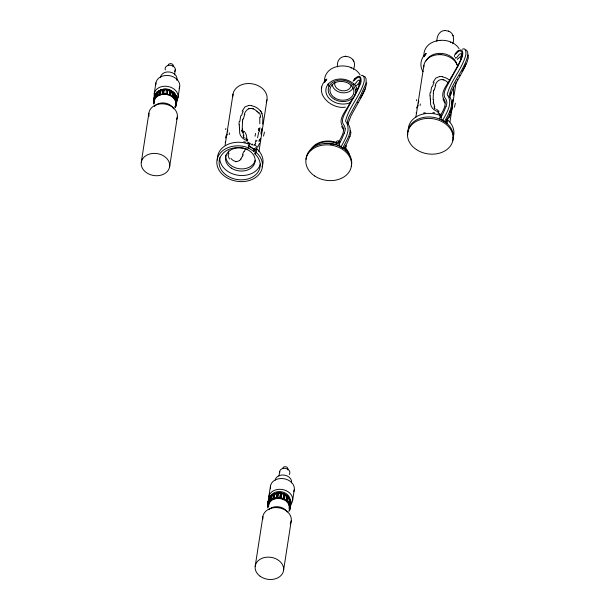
<?xml version="1.0" encoding="UTF-8"?>
<svg xmlns="http://www.w3.org/2000/svg" width="610" height="610" viewBox="0 0 610 610"><rect width="100%" height="100%" fill="white"/><g stroke="black" fill="none" stroke-linecap="round" stroke-linejoin="round"><path stroke-width="0.91" d="M239.501 127.246L239.516 128.763M430.393 98.362L430.408 99.88M450.859 92.323L450.714 94.901M453.321 73.589C455.212 69.929 468.785 49.303 458.018 50.897M347.952 124.173L347.403 121.504L348.897 116.792L360.457 95.656L365.39 84.752A14.114 4.209 -58.7 0 0 366.152 81.496L366.031 78.751L364.993 76.723A16.104 4.804 -58.7 0 0 363.743 76.463L363.186 76.578M259.822 123.784L259.769 117.082M262.658 124.036L262.872 117.692L261.926 113.475M453.55 95.152L453.558 87.108M242.513 122.229L242.216 128.42M433.405 93.345L433.108 99.529M239.799 121.642L240.714 115.77M430.69 92.758L431.605 86.879M324.604 82.35L326.808 79.087C311.985 91.912 330.597 109.655 345.412 107.147M424.011 56.707L426.215 53.444C420.763 57.675 419.131 65.933 423.088 71.69M449.631 97.356L452.574 89.571A40.047 11.948 -58.7 0 1 454.137 86.673L463.577 69.586M262.087 128.733L261.171 134.619M452.978 99.849L452.399 103.723M259.273 128.603L259.113 129.678M348.005 123.624L350.925 116.022A40.047 11.948 -58.7 0 1 352.481 113.132L361.928 96.044A36.15 10.782 -58.7 0 0 365.329 88.869M227.072 135.1L227.233 134.017M417.964 106.216L418.125 105.126M174.544 74.87L175.337 69.654M141.291 162.222L148.893 113.178M154.231 93.65L155.901 82.876M167.902 89.83L167.056 94.596L167.902 89.83L170.091 90.478L169.237 95.251A10.904 8.433 8.8 0 0 158.463 95.633A10.904 8.433 8.8 0 0 154.238 103.181L153.606 103.159L153.567 101.367L154.231 97.059L154.864 97.089M154.414 96.052L155.016 96.235L154.353 100.543L153.75 100.36L154.414 96.052L155.077 94.382L155.687 94.565L155.016 98.873L154.414 98.698L155.077 94.382M153.606 103.159L154.139 99.704M154.734 97.951L154.2 101.397L153.567 101.367M153.842 104.18L154.109 102.457M155.657 93.498L156.175 93.81L155.504 98.118L154.986 97.806L155.657 93.498L156.961 92.11L157.479 92.43L156.816 96.738L156.297 96.418L156.961 92.11M157.876 91.431L158.257 91.843L157.594 96.151L157.212 95.739L157.876 91.431L159.698 90.463L160.079 90.882L159.416 95.191L159.035 94.771L159.698 90.463M160.865 90.051L160.399 94.84L160.865 90.051L163.023 89.601L162.557 94.39L163.023 89.601M164.319 89.502L163.663 94.306L163.648 93.81L165.935 93.917L165.943 94.413L166.599 89.609L164.319 89.502L164.326 89.99M169.237 95.251L170.091 90.478M170.243 95.694L171.273 91.004L173.149 92.141L172.477 96.449C172.119 97.135 169.923 95.717 170.609 95.312L171.273 91.004M172.119 96.83L173.149 92.141M177.068 98.126L176.404 102.434L175.772 102.404L176.435 98.096L177.068 98.126L176.259 105.225L175.596 106.895L174.994 106.712A10.904 8.433 8.8 0 0 172.927 97.486L173.591 93.177L174.094 92.911L175.474 94.42L174.803 98.728L174.3 98.995L174.971 94.687L175.474 94.42M174.803 98.728L173.431 97.219L174.094 92.911M175.428 99.674L176.092 95.366L175.497 95.488L174.826 99.796L175.428 99.674L176.168 101.405L175.573 101.534L176.244 97.219L176.839 97.097L176.092 95.366M175.024 107.787L175.291 106.064M176.168 101.405L176.839 97.097M175.596 106.895L176.93 100.917L176.328 100.742L175.657 105.05L176.259 105.225M178.006 97.577L179.668 86.803M169.595 166.896A14.343 11.102 8.8 0 0 149.999 153.918A14.343 11.102 8.8 0 0 146.736 172.859A14.343 11.102 8.8 0 0 169.595 166.896L177.335 116.83M225.113 145.18L233.02 94.108M227.538 131.943L227.812 130.227M248.628 148.154L253.874 151.333L255.544 149.572L254.873 153.88A20.656 15.982 8.8 0 1 246.951 179.195A20.656 15.982 8.8 0 1 219.097 162.298A20.656 15.982 8.8 0 1 247.385 149.336L248.72 147.917L249.276 144.326A22.951 17.759 8.8 0 0 217.435 160.102M253.874 151.333L254.53 148.84A4.651 1.388 -58.7 0 1 256.795 148.848A22.951 17.759 8.8 0 1 262.01 166.804M248.72 147.917A22.951 17.759 8.8 0 0 216.817 162.001A22.951 17.759 8.8 0 0 247.919 180.88A22.951 17.759 8.8 0 0 256.215 152.462L256.764 148.87M258.922 151.73L266.966 99.788M255.194 566.225L262.864 516.67M267.5 505.126L268.171 500.818L267.546 506.918L267.5 505.126L268.644 505.179L268.682 506.971M269.704 501.062L268.774 504.447L267.683 504.119L269.018 498.149L270.108 498.469M268.819 496.715L270.489 485.941M267.683 504.119L269.018 498.149M267.775 507.939L268.308 504.493M271.702 497.303L271.168 500.749L269.864 502.137L268.926 501.565L269.589 497.257L270.901 495.877L271.839 496.441L270.527 497.821L269.589 497.257M268.774 504.317L269.04 502.594M268.774 504.447L269.04 502.724M269.864 502.137L270.131 500.406M268.926 501.565L270.23 500.185L270.901 495.877M337.49 66.97C335.622 50.66 359.991 54.694 353.365 69.426M271.145 499.498L271.816 495.19L273.638 494.222L274.325 494.977L273.654 499.285L271.831 500.253L271.145 499.498L272.967 498.53L273.638 494.222M274.134 498.118L274.797 493.81L276.955 493.36L277.329 494.23L276.665 498.538L274.5 498.988L274.134 498.118L276.292 497.668L276.955 493.36M274.5 498.988L274.767 497.264M278.991 476.021L279.7 471.446M277.588 497.569L278.252 493.261L280.539 493.368L279.891 498.568L277.603 498.462L277.588 497.569L279.868 497.676L280.539 493.368M277.603 498.462L278.252 493.261M280.844 498.728L281.843 493.589L284.024 494.245L283.36 498.553L283.025 499.384L280.844 498.728L281.843 493.589M324.558 143.663A18.361 14.205 8.8 0 1 335.835 144.73L337.193 142.702A20.481 15.845 8.8 0 0 310.284 150.647M283.025 499.384L284.024 494.245M337.963 145.477L338.519 141.886A22.951 17.759 8.8 0 1 339.572 142.336L339.328 143.937L339.564 143.464A62.708 18.712 -58.7 0 0 341.707 139.149L344.307 133.094M283.886 499.765L284.557 495.457L285.213 494.763L287.081 495.899L286.418 500.208L285.762 500.901L283.886 499.765L284.542 499.071L285.213 494.763M286.456 501.466L287.119 497.158L288.034 496.67L289.407 498.179L288.743 502.487L287.829 502.968L286.456 501.466L287.363 500.978L288.034 496.67M270.222 497.363A10.042 7.77 8.8 0 1 280.44 491.599A10.042 7.77 8.8 0 1 289.994 499.171L290.772 500.856L290.108 505.164L289.026 505.393L288.278 503.662L288.545 501.938M289.026 505.393L290.024 499.125L288.949 499.354M289.864 501.832L291 501.885L290.383 507.978L289.239 507.924L289.46 504.417M345.13 146.141L344.94 147.345L345.184 146.873A62.708 18.712 -58.7 0 0 347.326 142.557L349.926 136.503M289.239 507.924L289.506 506.201M288.957 511.546L289.353 508.961M345.451 150.022L346.007 146.438A22.951 17.759 8.8 0 0 345.466 145.973M290.863 504.676L289.536 510.654L291 501.885M292.594 500.65L294.256 489.876M283.566 570.411L291.237 520.856M415.86 117.227L423.912 65.224M418.429 103.059L418.765 101.001M436.897 41.335C436.608 36.486 439.383 30.584 444.842 30.523M439.612 119.034L440.168 115.435A4.651 1.388 -58.7 0 0 439.192 114.375M450.897 77.729C447.892 84.317 439.078 92.743 444.339 100.002A32.841 9.798 -58.7 0 1 444.522 100.238L444.637 100.414A17.24 5.147 -58.7 0 1 444.888 100.993C446.299 104.379 443.409 110.578 440.87 114.68A4.56 1.357 -58.7 0 1 441.221 115.877L440.977 117.478L441.213 117.013A62.708 18.712 -58.7 0 0 443.356 112.69L445.956 106.643M452.772 43.783C454.473 39.253 453.718 32.788 448.464 31.079M446.223 121.504L446.329 120.795M446.169 122.404L446.436 120.681M446.733 119.987L446.596 120.887L446.833 120.422A62.708 18.712 -58.7 0 0 448.975 116.098L451.575 110.052M446.825 119.385L446.84 119.285A22.951 17.759 8.8 0 1 452.902 137.921M447.107 123.578L447.664 119.979A4.651 1.388 -58.7 0 0 447.427 118.843M449.959 121.924L456.135 82.03M242.841 119.804L243.032 118.744M433.733 90.92L433.923 89.861M454.442 55.541L454.404 56.661M258.724 132.065L257.603 137.753M321.752 87.1L321.584 87.985M260.485 138.478L259.952 141.169M451.377 109.594L451.118 110.944M451.026 111.394L450.843 112.286M259.471 143.281L257.748 147.147L254.263 144.753M324.619 82.297L324.787 81.61M424.026 56.654L424.194 55.975M450.363 114.398L449.166 117.814L447.763 118.058M245.327 148.581L244.419 151.684M365.306 87.535L365.093 88.244M256.932 140.353L256.627 141.368M364.696 89.357L364.498 89.868M244.244 114.337C245.266 111.31 247.736 108.023 251.312 108.458M435.136 85.446C436.158 82.419 438.628 79.14 442.204 79.575M153.75 100.36L154.414 98.698M365.291 88.892L366.755 82.785M461.328 59.025C463.005 56.288 464.263 48.015 458.979 50.317M243.306 154.765L242.765 156.015M465.994 63.806L465.781 64.302M364.239 90.509L363.911 91.264M242.139 111.142L244.9 106.986L248.651 105.423M433.031 82.258L435.792 78.103L439.543 76.532M465.445 65.064L465.094 65.827M363.682 91.774L363.194 92.796M464.972 66.086L464.462 67.115M363.072 93.055L362.683 93.826M464.332 67.374L463.943 68.122M362.416 94.344L362.043 95.046M463.699 68.587L463.318 69.288M361.791 95.511L361.417 96.212M463.066 69.754L462.677 70.455M361.158 96.677L360.769 97.371M462.288 71.149L462.022 71.614M357.75 102.64L358.024 102.16M360.502 97.836L360.159 98.439M459.871 75.358L459.643 75.77M351.673 100.04C355.79 97.02 367.296 67.207 353.975 80.688M351.23 100.818L349.782 103.281M452.955 74.237L451.072 77.432M457.454 79.559L457.187 80.009M255.72 143.525L255.437 143.96M349.194 104.257C346.259 110.852 337.414 119.072 342.69 126.461A32.841 9.798 -58.7 0 1 342.873 126.697L343.003 126.903A17.24 5.147 -58.7 0 1 343.232 127.452C344.627 132.256 341.478 136.724 339.213 141.139A4.56 1.357 -58.7 0 1 339.572 142.336M455.624 54.237L458.956 50.767M241.133 158.951L240.614 159.629M354.723 78.766L355.035 78.446A9.996 2.981 -58.7 0 1 356.316 77.401C361.928 73.032 362.027 82.487 359.679 85.484A36.15 10.782 -58.7 0 1 356.278 92.636L346.861 109.724A40.047 11.948 -58.7 0 0 345.306 112.614C343.171 116.502 340.662 121.786 344.238 125.584A51.804 15.456 -58.7 0 1 344.802 126.857L345.161 128.862M456.371 52.307L456.684 51.987A9.996 2.981 -58.7 0 1 457.965 50.95M154.986 97.806L156.297 96.418M254.873 153.88L256.215 152.462M335.942 144.021L337.193 142.702M286.425 496.593L287.081 495.899M360.167 81.458L356.926 85.171L355.721 85.812A2.753 0.824 -58.7 0 1 355.569 85.103M157.212 95.739L159.035 94.771M172.927 97.486L173.431 97.219M288.5 498.66L289.407 498.179M462.197 54.808L457.378 59.353A2.753 0.824 -58.7 0 1 457.203 58.995M462.342 49.212L463.524 48.869A16.104 4.804 -58.7 0 1 464.774 49.135L465.811 51.156L465.933 53.909A14.114 4.209 -58.7 0 1 465.163 57.165C460.985 70.463 450.393 81.191 447.191 94.664C453.398 102.892 446.711 112.698 442.685 120.452L444.56 121.588C448.579 113.834 455.266 104.028 449.067 95.8C452.269 82.327 462.86 71.599 467.039 58.301A14.114 4.209 -58.7 0 0 467.809 55.045L467.687 52.292L466.65 50.272A16.104 4.804 -58.7 0 0 465.392 50.005M361.311 75.442L361.867 75.327A16.104 4.804 -58.7 0 1 363.125 75.587L364.162 77.607L364.284 80.36A14.114 4.209 -58.7 0 1 363.514 83.616C359.336 96.921 348.745 107.642 345.542 121.123C351.749 129.35 345.054 139.156 341.036 146.903L342.911 148.039C345.634 140.902 354.006 131.592 348.005 123.952M160.194 94.359L162.351 93.909M289.697 501.084L290.772 500.856M288.278 503.662L289.361 503.433L290.108 505.164M423.523 113.071L425.315 112.713M444.987 30.515L448.632 31.148M345.74 56.15L345.245 56.173M444.652 30.538L445.147 30.508M176.481 99.88L177.113 99.91M175.81 104.188L176.442 104.219L176.404 102.434M289.902 503.616L291.046 503.669M289.193 506.14L290.337 506.193M236.1 161.78L235.529 161.719M432.833 112.56L434.663 112.827M442.677 76.715L442.067 76.608A12.658 12.208 69.6 0 0 441.236 76.555L440.176 76.494A9.043 8.052 30.7 0 0 439.551 76.585M251.785 105.599L251.175 105.499A12.658 12.208 69.6 0 0 250.344 105.438L249.284 105.377A9.043 8.052 30.7 0 0 248.659 105.469M243.771 141.711L245.571 142.1M443.195 79.719L443.928 79.91M252.304 108.603L253.036 108.793M167.239 94.138L169.42 94.794M281.172 497.897L283.36 498.553M268.347 499.811L269.445 500.139M268.347 502.457L269.437 502.785M289.102 508.664L290.2 508.992M243.039 131.104L244.046 131.508M242.254 130.792L241.857 130.631M459.071 48.655C450.645 35.388 423.531 37.988 423.866 55.891M360.098 74.946C352.1 61 324.154 63.303 324.459 81.534M438.369 111.752C433.809 110.601 430.012 106.948 430.507 101.893A104.432 63.631 -6 0 1 430.347 99.887M247.477 140.635C242.917 139.484 239.12 135.832 239.616 130.776A104.432 63.631 -6 0 1 239.456 128.771M170.914 91.386L172.782 92.522M252.647 144.288L252.212 144.067M241.796 129.846L242.483 130.266M170.609 95.312L172.477 96.449M248.217 145.538L254.21 149.175M284.542 499.071L286.418 500.208M270.23 500.185L271.168 500.749M438.742 112.545L438.201 112.187M450.348 42.242L450.691 42.54M350.941 67.878L351.284 68.183M256.947 111.172L257.481 111.744M287.363 500.978L288.743 502.487M271.816 495.19L272.502 495.945M272.967 498.53L273.654 499.285M461.983 54.099C459.002 52.01 457.973 57.744 455.502 58.217A2.753 0.824 -58.7 0 1 455.35 57.515M444.934 103.014L443.287 100.131M360.335 80.558C357.346 78.469 356.324 84.203 353.853 84.676A2.753 0.824 -58.7 0 1 353.693 83.966M260.34 110.791L260.706 111.279M245.129 132.561L246.257 134.802L246.76 137.601A62.266 38.628 -3 0 1 246.997 140.575M258.121 112.591L258.541 113.277M261.149 111.965L261.659 112.888M435.021 109.053L434.678 108.443M352.992 59.871L353.274 60.359M244.13 137.944L243.787 137.334M274.797 493.81L275.171 494.679M276.292 497.668L276.665 498.538M452.955 35.281L453.161 35.815M353.548 60.916L353.754 61.45M434.297 107.581L434.03 106.788M243.405 136.465L243.138 135.679M350.445 130.372L350.781 132.271M341.638 126.59L343.567 129.846A15.09 4.499 -58.7 0 1 343.765 130.258M468.175 54.908L468.305 58.049L466.947 62.433A36.15 10.782 -58.7 0 1 463.547 69.586M452.315 104.836L452.429 105.812A11.842 3.53 -58.7 0 1 451.621 110.013M228.88 154.055L228.765 153.217M443.112 98.957L443.18 99.575M433.222 102.122L433.268 102.64A70.02 43.081 8.6 0 0 433.489 103.929M242.33 131.005L242.376 131.524M228.666 152.05L228.62 151.021M279.868 497.676L279.891 498.568M166.599 89.609L166.614 90.097M154.231 97.059L154.277 98.843M351.2 85.064A8.319 6.435 8.8 0 1 341.836 90.707A8.319 6.435 8.8 0 1 334.867 82.373M353.182 87.741A10.904 8.433 8.8 0 1 341.524 92.674A10.904 8.433 8.8 0 1 332.107 84.31M357.246 88.541A16.066 12.429 8.8 0 1 355.599 90.28M329.217 86.429A16.066 12.429 8.8 0 1 327.997 83.989M353.159 97.638A13.771 10.652 8.8 0 1 330.101 95.511A13.771 10.652 8.8 0 1 340.563 80.085A13.771 10.652 8.8 0 1 354.883 95.091M350.636 102.488A16.066 12.429 8.8 0 1 327.654 96.456A16.066 12.429 8.8 0 1 335.874 79.567A16.066 12.429 8.8 0 1 357.185 89.029M438.933 54.496A13.771 10.652 8.8 0 1 441.754 54.504M426.1 60.901A16.066 12.429 8.8 0 1 442.463 53.512A16.066 12.429 8.8 0 1 456.966 64.668M168.2 65.613A2.585 1.998 8.8 0 1 171.326 63.707A2.585 1.998 8.8 0 1 172.988 66.757M165.264 70.02A5.162 3.995 8.8 0 1 170.823 65.27A5.162 3.995 8.8 0 1 174.666 71.484M160.506 77.668A8.319 6.435 8.8 0 1 169.87 72.033A8.319 6.435 8.8 0 1 176.839 80.36M154.589 97.486A12.047 9.325 8.8 0 1 167.552 86.399A12.047 9.325 8.8 0 1 176.526 100.902M155.825 84.782A12.047 9.325 8.8 0 1 169.328 75.648A12.047 9.325 8.8 0 1 179.126 88.58M154.94 96.776A10.904 8.433 8.8 0 1 166.591 89.365A10.904 8.433 8.8 0 1 176.564 99.354M159.096 91.355A8.609 6.657 8.8 0 1 173.789 93.101M176.267 100.955A10.904 8.433 8.8 0 1 175.962 101.794M154.841 97.31A10.904 8.433 8.8 0 1 169.908 90.943M173.591 93.177A10.904 8.433 8.8 0 1 176.511 98.767M149.061 116.091A14.343 11.102 8.8 0 1 164.174 103.944A14.343 11.102 8.8 0 1 176.648 119.385M154.353 106.498A10.904 8.433 8.8 0 1 164.471 103.014A10.904 8.433 8.8 0 1 173.705 108.809M253.623 108.412A14.914 11.544 8.8 0 1 248.362 108.374M251.732 105.812A15.402 14.404 -24.1 0 1 260.31 110.822M260.798 111.203A12.658 11.46 -79.7 0 1 261.255 111.882M261.728 112.835A9.043 6.779 80.5 0 1 262.003 113.429M264.443 132.05A60.207 12.009 85.3 0 1 263.467 136.099M259.982 127.604A159.439 24.423 87.8 0 1 259.395 131.615M259.387 139.263A100.406 22.044 81.7 0 1 258.96 141.459M246.821 141.726A15.395 5.459 26.2 0 1 252.334 145.066M239.318 127.269A149.885 90.471 -11.9 0 1 239.356 124.775M239.029 124.829A159.439 95.656 -14 0 1 239.158 121.725M241.552 115.694A58.514 34.678 -17.3 0 1 243.192 111.142M247.828 139.942A7.404 2.44 31.8 0 1 245.7 138.142M243.969 137.326A16.653 9.607 18.8 0 1 243.565 136.472M243.916 135.695A44.324 26.459 15 0 1 243.115 132.858M242.597 132.812A70.02 43.081 8.6 0 1 242.437 131.524M242.696 131.005A103.41 64.088 5.5 0 1 242.452 128.428M242.391 122.236A107.81 66.414 -8.3 0 1 242.688 119.812M243.459 118.744A62.266 38.399 -8.1 0 1 244.839 114.383M251.312 108.527A8.25 7.213 54 0 1 252.296 108.687M253.013 108.877A10.378 9.661 80.8 0 1 256.856 111.279M257.565 111.66A8.25 7.061 70.8 0 1 258.221 112.507M259.349 112.758A7.106 5.093 65.7 0 1 260.531 117.326M261.812 128.779A62.266 16.722 79.5 0 1 260.874 133.224M258.724 128.382A107.81 23.066 83.3 0 1 258.365 130.792M255.529 133.438A100.109 29.204 75.9 0 1 255.056 136.243M255.895 140.148A42.814 14.617 69.5 0 1 255.209 142.58M255.323 143.785A14.266 5.299 63 0 1 254.866 144.417M254.66 144.364A7.259 2.737 57.9 0 1 253.691 145.119M243.344 131.638A12.658 1.586 22.4 0 1 242.307 131.226M243.878 131.585A9.043 1.876 19.3 0 1 244.435 131.813M225.273 142.496A104.432 26.062 81.8 0 1 225.342 141.901M225.647 138.012A149.885 29.021 85.3 0 1 225.952 135.794M225.639 129.61A159.439 27.778 86.6 0 1 225.822 128.535M229.208 134.604A58.514 8.334 88.6 0 1 229.421 132.934M241.461 130.891A7.106 2.341 27.1 0 1 243.733 132.5M243.725 151.562A100.109 63.897 1.6 0 1 242.437 154.582M242.528 155.946A42.814 28.007 10.3 0 1 240.79 158.814M240.515 159.576A14.266 9.569 18.5 0 1 239.539 160.514M239.303 160.59A7.259 5.002 24.7 0 1 235.994 161.49M235.536 161.406A7.762 6.496 55.4 0 1 230.931 158.432M229.543 159.012A7.404 5.421 59.7 0 1 228.109 153.766M228.506 153.049A16.653 7.854 66.1 0 1 228.422 151.867M249.162 146.179A17.21 13.321 8.8 0 1 253.951 149.648M255.254 160.262A14.914 11.544 8.8 0 1 238.502 168.619A14.914 11.544 8.8 0 1 225.898 155.1M247.973 143.472A4.651 1.388 -58.7 0 1 249.307 144.303M254.53 148.84A18.361 14.205 8.8 0 1 255.338 149.686M260.432 163.991A20.656 15.982 8.8 0 1 237.862 175.222A20.656 15.982 8.8 0 1 219.775 157.677M232.875 96.342A17.21 13.321 8.8 0 1 252.479 83.86A17.21 13.321 8.8 0 1 266.235 102.205M306.067 159.355A22.951 17.759 8.8 0 1 331.543 143.739A22.951 17.759 8.8 0 1 351.276 166.24M345.58 145.233A4.651 1.388 -58.7 0 1 346.038 146.408M336.278 141.878A4.651 1.388 -58.7 0 1 338.55 141.863M340.243 146.385A10.431 1.601 34 0 0 341.951 147.46A10.431 1.601 34 0 0 343.628 148.444A3.149 1.571 45.9 0 0 344.856 147.3M340.334 146.354A3.149 1.685 38.3 0 1 339.526 144.067M339.923 142.084A2.242 0.427 49.9 0 1 339.694 141.749M350.811 132.233A11.842 3.53 -58.7 0 1 349.972 136.472M358.718 84.744A2.493 0.747 -58.7 0 1 358.81 84.516M345.191 128.824A11.842 3.53 -58.7 0 1 344.353 133.064M353.106 81.328A2.493 0.747 -58.7 0 1 354.707 78.835M310.894 149.991A20.481 15.845 8.8 0 1 337.078 143.419M345.641 149.031A20.481 15.845 8.8 0 1 348.851 154.025M345.748 148.321A20.481 15.845 8.8 0 1 349.751 156.076M330.079 144.006A20.481 15.845 8.8 0 1 331.825 144.234M407.762 134.749A22.951 17.759 8.8 0 1 432.993 117.265A22.951 17.759 8.8 0 1 452.452 141.245M408.326 131.211A22.951 17.759 8.8 0 1 418.323 115.686A22.951 17.759 8.8 0 1 441.221 115.885M445.285 121.985A10.431 1.601 34 0 1 443.645 121.032M443.6 121.001A10.431 1.601 34 0 1 441.899 119.926M441.983 119.903A3.149 1.685 38.3 0 1 441.183 117.616M446.512 120.841A3.149 1.571 45.9 0 1 445.269 121.954M460.375 58.285A2.493 0.747 -58.7 0 1 460.657 57.637M446.009 106.605A11.842 3.53 -58.7 0 0 446.84 102.366L446.444 100.406A51.804 15.456 -58.7 0 0 445.887 99.133C442.334 95.488 444.766 90.135 446.962 86.162A40.047 11.948 -58.7 0 1 448.518 83.265L457.957 66.177A36.15 10.782 -58.7 0 0 461.366 59.01M454.755 54.877A2.493 0.747 -58.7 0 1 456.356 52.376M268.88 500.536A10.904 8.433 8.8 0 1 281.675 493.315A10.904 8.433 8.8 0 1 290.002 504.859M273.028 495.114A8.609 6.657 8.8 0 1 281.599 492.888A8.609 6.657 8.8 0 1 288.355 498.248M268.713 509.777A10.904 8.433 8.8 0 1 287.318 511.996M262.857 519.057A14.343 11.102 8.8 0 1 279.121 507.855A14.343 11.102 8.8 0 1 290.223 523.868M279.731 472.681A5.162 3.995 8.8 0 1 285.671 468.388A5.162 3.995 8.8 0 1 289.254 474.557M282.788 468.686A2.585 1.998 8.8 0 1 285.915 466.772A2.585 1.998 8.8 0 1 287.577 469.83M275.171 480.085A8.319 6.435 8.8 0 1 284.466 475.099A8.319 6.435 8.8 0 1 291.58 482.8M268.743 498.629A12.047 9.325 8.8 0 1 283.886 489.845A12.047 9.325 8.8 0 1 290.535 504.645M270.565 488.824A12.047 9.325 8.8 0 1 283.307 478.629A12.047 9.325 8.8 0 1 293.715 491.645M442.624 76.929A15.402 14.404 -24.1 0 1 449.822 80.474M455.342 103.166A60.207 12.009 85.3 0 1 454.358 107.215M450.287 110.379A100.406 22.044 81.7 0 1 449.852 112.575M437.713 112.835A15.395 5.459 26.2 0 1 440.603 114.436M430.21 98.385A149.885 90.471 -11.9 0 1 430.248 95.892M429.92 95.945A159.439 95.656 -14 0 1 430.05 92.842M432.444 86.811A58.514 34.678 -17.3 0 1 434.084 82.258M439.063 111.302A7.404 2.44 31.8 0 1 436.592 109.259M434.861 108.443A16.653 9.607 18.8 0 1 434.457 107.589M434.808 106.803A44.324 26.459 15 0 1 434.007 103.975M433.588 102.122A103.41 64.088 5.5 0 1 433.344 99.544M433.283 93.345A107.81 66.414 -8.3 0 1 433.58 90.928M434.35 89.861A62.266 38.399 -8.1 0 1 435.731 85.492M442.204 79.643A8.25 7.213 54 0 1 443.188 79.803M443.905 79.986A10.378 9.661 80.8 0 1 447.748 82.396M452.704 99.895A62.266 16.722 79.5 0 1 452.018 103.357M416.233 113.018A104.432 26.062 81.8 0 1 416.31 112.431M416.691 108.023A149.885 29.021 85.3 0 1 416.843 106.91M416.531 100.719A159.439 27.778 86.6 0 1 416.714 99.651M420.145 105.377A58.514 8.334 88.6 0 1 420.313 104.051M423.767 67.458A17.21 13.321 8.8 0 1 439.101 54.641A17.21 13.321 8.8 0 1 457.752 66.757M325.504 80.558L325.275 80.901L326.182 79.689L325.473 80.581M424.911 54.923L424.682 55.258L425.589 54.046L424.88 54.938M440.024 40.473L439.635 40.618L440.024 40.473M334.608 97.798A12.047 9.325 8.8 0 0 353.808 92.789A12.047 9.325 8.8 0 0 337.353 81.885A12.047 9.325 8.8 0 0 334.608 97.798M231.266 168.063A14.914 11.544 8.8 0 0 255.033 161.863A14.914 11.544 8.8 0 0 234.659 148.36A14.914 11.544 8.8 0 0 231.266 168.063M314.745 176.023A22.951 17.759 8.8 0 0 351.314 166.477A22.951 17.759 8.8 0 0 319.968 145.706A22.951 17.759 8.8 0 0 314.745 176.023M416.394 149.564A22.951 17.759 8.8 0 0 452.963 140.025A22.951 17.759 8.8 0 0 421.617 119.255A22.951 17.759 8.8 0 0 416.394 149.564M260.127 576.244A14.343 11.102 8.8 0 0 283.421 571.189A14.343 11.102 8.8 0 0 264.587 557.517A14.343 11.102 8.8 0 0 260.127 576.244"/></g></svg>
